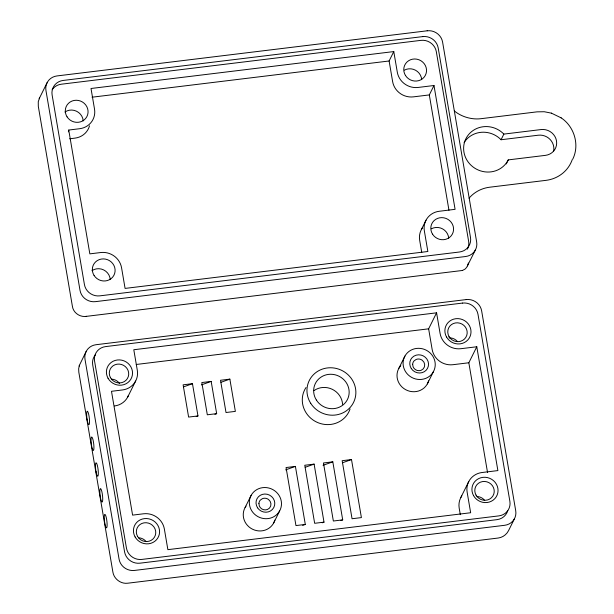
<?xml version="1.0" encoding="UTF-8"?>
<svg xmlns="http://www.w3.org/2000/svg" width="614" height="614" viewBox="0 0 614 614"><rect width="100%" height="100%" fill="white"/><g stroke="black" fill="none" stroke-linecap="round" stroke-linejoin="round"><path stroke-width="0.92" d="M468.183 263.621L468.29 263.007M68.384 131.857L68.737 130.045L79.643 128.717A18.267 17.369 26.4 0 0 94.525 109.123L91.01 88.493L393.781 51.576L397.304 72.206A18.267 17.369 26.4 0 0 418.119 87.449L433.983 85.507L455.089 209.328L439.225 211.27A18.267 17.369 26.4 0 0 424.343 230.856L427.858 251.494L125.087 288.411L121.564 267.773A18.267 17.369 26.4 0 0 100.75 252.538L89.844 253.866L68.737 130.045M86.229 351.338L79.413 365.292L78.653 368.738L78.822 372.214L112.892 572.133C113.981 578.956 120.858 584.16 127.727 583.208L498.184 538.033C502.597 537.503 506.573 534.594 508.553 530.634L514.486 518.676M79.413 365.292L79.168 366.082M468.006 264.388L467.469 265.923M572.778 159.103C579.846 144.896 574.259 126.476 561.127 117.85M39.588 97.849L38.26 101.717L38.306 106.322L72.383 306.24C73.227 312.94 80.15 317.484 86.628 316.34M39.166 98.708L47.178 82.56M127.712 397.035L135.656 381.025M433.983 85.507L429.309 94.924L413.445 96.858A18.267 17.369 26.4 0 1 392.63 81.624L389.115 60.986L393.781 51.576M245.101 507.532L251.18 495.298M273.56 523.189L279.631 510.948A16.24 15.434 26.4 0 0 264.787 487.524A16.24 15.434 26.4 0 0 251.794 510.894A16.24 15.434 26.4 0 0 279.631 510.948M421.334 229.621L426.009 220.203M464.1 142.563A23.685 22.511 26.4 0 1 501.062 139.746L503.864 134.098L541.064 129.562A13.531 12.863 26.4 0 1 556.491 140.844A13.531 12.863 26.4 0 1 545.462 155.357L508.262 159.893A23.685 22.511 26.4 0 1 474.584 168.059A23.685 22.511 26.4 0 1 468.827 134.312A23.685 22.511 26.4 0 1 503.864 134.098M398.854 368.323L404.925 356.082M506.258 163.93L508.262 159.893M476.779 346.764L468.835 362.767L452.963 364.701A18.267 17.369 26.4 0 1 432.149 349.466L428.633 328.828L436.577 312.825L133.798 349.742L137.321 370.38A18.267 17.369 26.4 0 1 122.439 389.967L111.487 391.302L132.593 515.123L143.546 513.788A18.267 17.369 26.4 0 1 164.36 529.022L167.875 549.66L470.654 512.744L467.131 492.106A18.267 17.369 26.4 0 1 482.013 472.519L497.885 470.585L476.779 346.764L460.914 348.698A18.267 17.369 26.4 0 1 440.092 333.463L436.577 312.825M475.436 249.89L466.64 267.412L464.99 269.155L462.534 270.398M427.306 383.973L433.384 371.731A16.24 15.434 26.4 0 0 418.533 348.307A16.24 15.434 26.4 0 0 405.547 371.677A16.24 15.434 26.4 0 0 433.384 371.731M460.853 497.463L468.797 481.453M183.594 386.858L192.466 383.689L197.969 415.939L196.188 416.568M201.4 384.894L211.17 381.409L216.665 413.659L214.885 414.289M220.986 382.292L229.866 379.13L235.362 411.38L226.013 412.516L220.518 380.273L229.866 379.13M285.648 469.879L295.411 466.394L305.304 524.44L302.641 525.384M305.235 467.277L314.115 464.115L324.008 522.153L322.227 522.79M323.048 465.312L332.811 461.835L342.704 519.874L340.931 520.511M342.635 462.718L351.507 459.556L361.4 517.594L352.052 518.738L342.159 460.7L351.507 459.556M462.112 270.513L86.029 316.402M92.046 97.204L389.115 60.986M69.628 138.779L74.969 138.127A18.267 17.369 26.4 0 0 89.521 125.809M501.062 139.746L538.263 135.21A13.531 12.863 26.4 0 1 553.559 151.382M136.224 364.478L428.633 328.828M192.466 383.689L183.118 384.832L188.613 417.075L197.969 415.939M211.17 381.409L201.822 382.553L207.317 414.795L216.665 413.659M295.411 466.394L286.063 467.538L295.956 525.576L305.304 524.44M314.115 464.115L304.767 465.259L314.66 523.297L324.008 522.153M332.811 461.835L323.463 462.979L333.356 521.017L342.704 519.874M551.449 113.153L544.257 111.733L537.05 111.848L480.862 118.702C471.943 119.807 461.605 116.967 454.345 110.934M551.38 113.129L561.188 117.88M429.309 94.924L448.964 210.241M468.835 362.767L487.554 472.588M421.749 252.461L419.669 240.266A18.267 17.369 26.4 0 1 422.271 228.063M460.308 514.678L459.188 508.108A18.267 17.369 26.4 0 1 461.789 495.897M404.396 70.15A11.505 10.937 26.4 0 1 421.664 79.651M431.435 228.792A11.505 10.937 26.4 0 1 448.704 238.293M91.939 270.697A11.505 10.937 26.4 0 1 103.62 269.899A11.505 10.937 26.4 0 1 110.228 279.562M572.24 159.648A33.831 32.158 26.4 0 1 545.961 180.355L489.765 187.201A33.831 32.158 26.4 0 0 469.058 198.184M52.167 89.682A13.531 12.863 26.4 0 1 61.262 84.218L420.889 40.37A13.531 12.863 26.4 0 1 436.316 51.653L468.628 241.256A13.531 12.863 26.4 0 1 467.392 249.146M64.9 112.047A11.505 10.937 26.4 0 1 76.581 111.249A11.505 10.937 26.4 0 1 83.189 120.92M95.446 354.754A13.531 12.863 26.4 0 0 92.706 364.869L124.581 551.894A13.531 12.863 26.4 0 0 140 563.176L496.987 519.651A13.531 12.863 26.4 0 0 507.763 510.526M477.017 496.519A9.809 9.325 26.4 0 1 484.431 500.111M128.464 395.378A18.267 17.369 26.4 0 1 114.496 405.969M274.834 520.104A16.24 15.434 26.4 0 1 252.607 529.26A16.24 15.434 26.4 0 1 245.999 506.12M350.072 408.916A24.698 23.478 26.4 0 1 316.517 422.025A24.698 23.478 26.4 0 1 305.979 387.541M428.587 380.887A16.24 15.434 26.4 0 1 405.578 389.637A16.24 15.434 26.4 0 1 400.796 365.606M448.926 337.884A9.809 9.325 26.4 0 1 457.392 341.468M111.502 379.137A9.809 9.325 26.4 0 1 119.553 383.573M138.541 537.787A9.809 9.325 26.4 0 1 145.955 541.379M314.084 390.558A17.929 17.046 26.4 0 1 332.289 389.314A17.929 17.046 26.4 0 1 342.597 404.38M258.916 503.526L259.338 506.02A6.086 5.787 26.4 0 0 267.228 509.559L267.481 509.466A6.086 5.787 26.4 0 0 268.579 499.55L268.333 499.366A6.086 5.787 26.4 0 0 262.393 498.668L260.328 500.111A6.086 5.787 26.4 0 0 258.916 503.526M412.662 364.309L413.092 366.804A6.086 5.787 26.4 0 0 420.974 370.349L421.235 370.25A6.086 5.787 26.4 0 0 422.325 360.334L422.087 360.149A6.086 5.787 26.4 0 0 416.139 359.451L414.082 360.894A6.086 5.787 26.4 0 0 412.662 364.309M427.167 30.8L56.964 75.936A13.531 12.863 26.4 0 0 45.943 90.45L80.02 290.368A13.531 12.863 26.4 0 0 95.439 301.651L465.642 256.514A13.531 12.863 26.4 0 0 476.664 242L442.594 42.082A13.531 12.863 26.4 0 0 427.167 30.8M422.762 36.602L63.135 80.449A13.531 12.863 26.4 0 0 52.113 94.963L84.425 284.558A13.531 12.863 26.4 0 0 99.844 295.848L459.472 252.001A13.531 12.863 26.4 0 0 470.501 237.488L438.181 47.884A13.531 12.863 26.4 0 0 422.762 36.602M466.226 299.578L96.022 344.715A13.531 12.863 26.4 0 0 84.993 359.228L119.07 559.147A13.531 12.863 26.4 0 0 134.489 570.437L504.693 525.292A13.531 12.863 26.4 0 0 515.722 510.787L481.645 310.868A13.531 12.863 26.4 0 0 466.226 299.578M462.58 303.07L105.6 346.595A13.531 12.863 26.4 0 0 94.571 361.109L126.453 548.125A13.531 12.863 26.4 0 0 141.872 559.415L498.852 515.883A13.531 12.863 26.4 0 0 509.881 501.377L477.999 314.353A13.531 12.863 26.4 0 0 462.58 303.07M104.748 523.021L104.695 522.668A6.769 1.197 83 0 1 105.247 514.67A6.769 1.197 83 0 1 107.097 525.868A6.769 1.197 83 0 1 104.748 523.021M100.351 497.225L100.297 496.872A6.769 1.197 83 0 1 100.857 488.874A6.769 1.197 83 0 1 102.699 500.072A6.769 1.197 83 0 1 100.351 497.225M95.961 471.429L95.899 471.076A6.769 1.197 83 0 1 96.459 463.079A6.769 1.197 83 0 1 98.309 474.277A6.769 1.197 83 0 1 95.961 471.429M91.563 445.634L91.501 445.28A6.769 1.197 83 0 1 92.062 437.283A6.769 1.197 83 0 1 93.911 448.481A6.769 1.197 83 0 1 91.563 445.634M87.165 419.838L87.104 419.485A6.769 1.197 83 0 1 87.664 411.487A6.769 1.197 83 0 1 89.514 422.685A6.769 1.197 83 0 1 87.165 419.838M67.041 116.806A11.505 10.937 26.4 0 0 86.758 116.844A11.505 10.937 26.4 0 0 76.243 100.251A11.505 10.937 26.4 0 0 67.041 116.806M405.509 75.537A11.505 10.937 26.4 0 0 425.226 75.576A11.505 10.937 26.4 0 0 414.711 58.982A11.505 10.937 26.4 0 0 405.509 75.537M94.08 275.456A11.505 10.937 26.4 0 0 113.797 275.494A11.505 10.937 26.4 0 0 103.282 258.901A11.505 10.937 26.4 0 0 94.08 275.456M432.548 234.18A11.505 10.937 26.4 0 0 452.272 234.226A11.505 10.937 26.4 0 0 441.758 217.632A11.505 10.937 26.4 0 0 432.548 234.18M476.019 495.107A9.809 9.325 26.4 0 0 492.85 496.043A9.809 9.325 26.4 0 0 484.676 481.46A9.809 9.325 26.4 0 0 476.019 495.107M473.555 495.628A13.193 12.541 26.4 0 0 496.189 496.887A13.193 12.541 26.4 0 0 485.206 477.278A13.193 12.541 26.4 0 0 473.555 495.628M411.326 368.615A9.471 9.003 26.4 0 0 427.544 368.3A9.471 9.003 26.4 0 0 418.594 354.808A9.471 9.003 26.4 0 0 411.326 368.615M137.544 536.375A9.809 9.325 26.4 0 0 154.375 537.311A9.809 9.325 26.4 0 0 146.209 522.729A9.809 9.325 26.4 0 0 137.544 536.375M135.08 536.897A13.193 12.541 26.4 0 0 157.714 538.156A13.193 12.541 26.4 0 0 146.731 518.546A13.193 12.541 26.4 0 0 135.08 536.897M310.707 403.298A24.698 23.478 26.4 0 0 353.05 403.383A24.698 23.478 26.4 0 0 330.47 367.755A24.698 23.478 26.4 0 0 310.707 403.298M316.379 400.059A17.929 17.046 26.4 0 0 347.117 400.121A17.929 17.046 26.4 0 0 330.731 374.256A17.929 17.046 26.4 0 0 316.379 400.059M110.505 377.733A9.809 9.325 26.4 0 0 127.336 378.669A9.809 9.325 26.4 0 0 119.17 364.087A9.809 9.325 26.4 0 0 110.505 377.733M108.041 378.247A13.193 12.541 26.4 0 0 130.675 379.506A13.193 12.541 26.4 0 0 119.692 359.904A13.193 12.541 26.4 0 0 108.041 378.247M448.98 336.464A9.809 9.325 26.4 0 0 465.811 337.393A9.809 9.325 26.4 0 0 457.637 322.818A9.809 9.325 26.4 0 0 448.98 336.464M446.516 336.979A13.193 12.541 26.4 0 0 469.15 338.237A13.193 12.541 26.4 0 0 458.167 318.628A13.193 12.541 26.4 0 0 446.516 336.979M257.573 507.824A9.471 9.003 26.4 0 0 273.798 507.517A9.471 9.003 26.4 0 0 264.841 494.024A9.471 9.003 26.4 0 0 257.573 507.824"/></g></svg>
